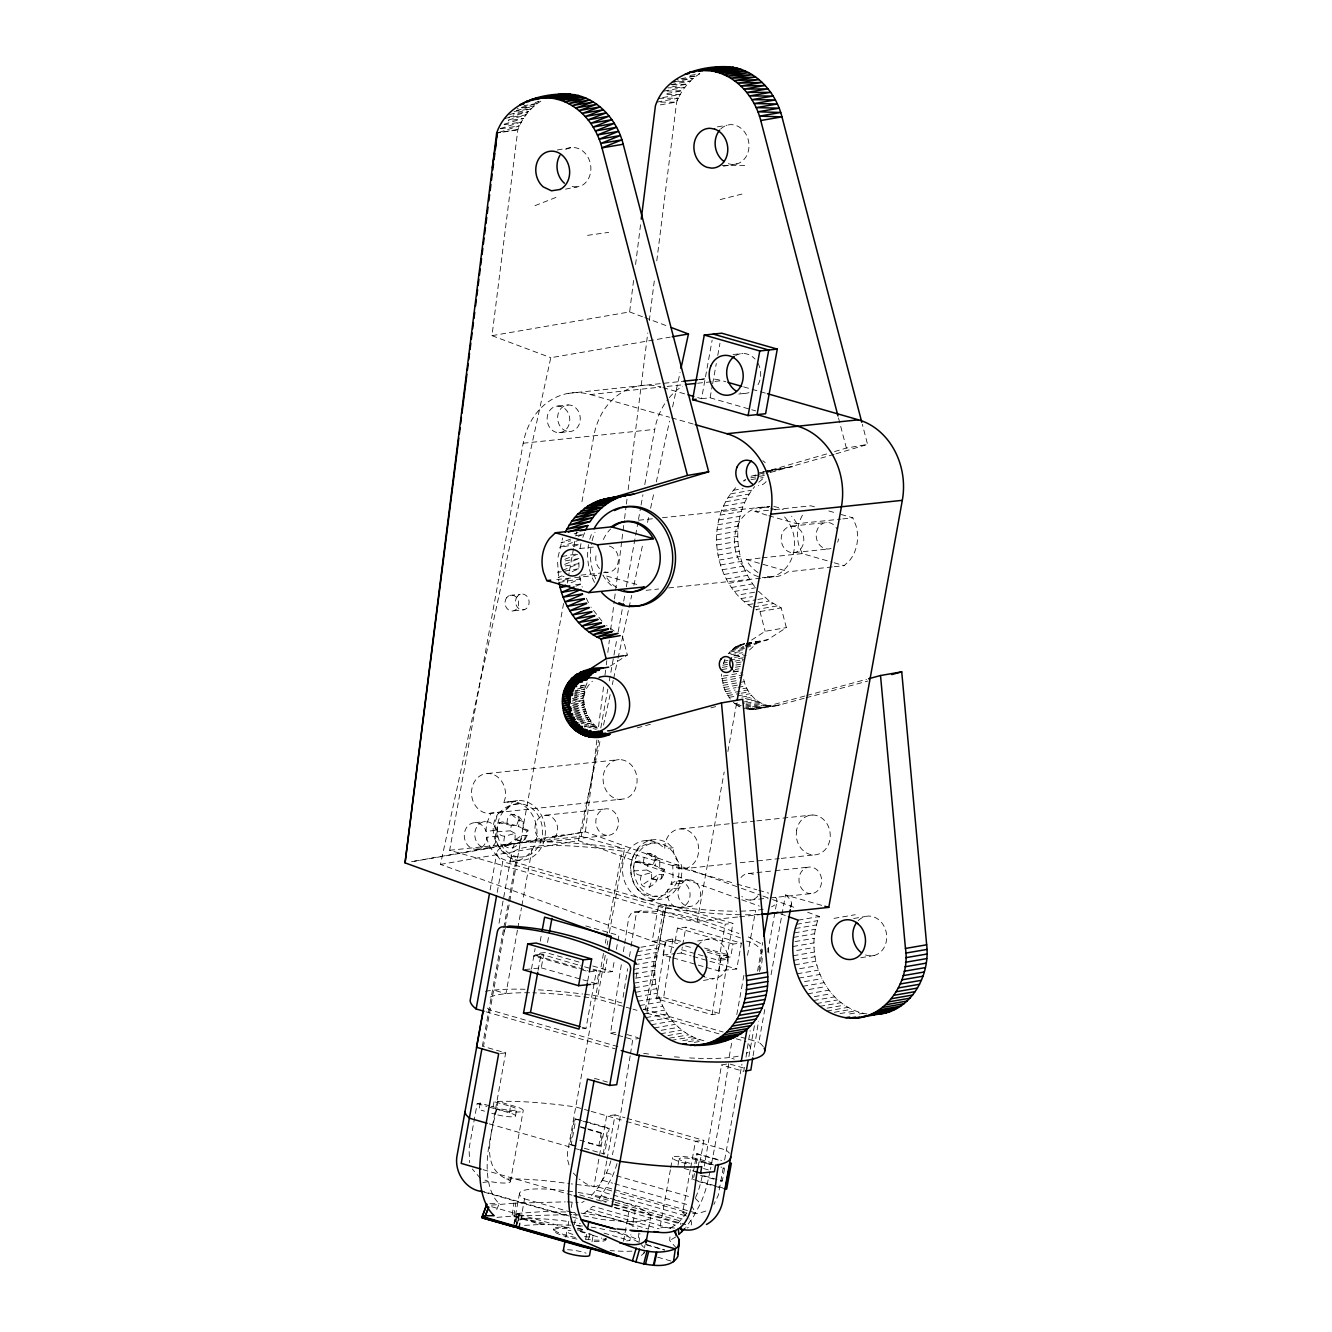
<?xml version="1.0" encoding="UTF-8"?>
<svg xmlns="http://www.w3.org/2000/svg" width="1332" height="1332" viewBox="0 0 1332 1332"><rect width="100%" height="100%" fill="white"/><g stroke="black" fill="none" stroke-linecap="round" stroke-linejoin="round"><path stroke-width="0.75" stroke-dasharray="5 3.75" d="M504.745 836.18C499.45 853.862 521.228 850.199 521.794 835.331L527.006 835.597L527.988 830.169L518.181 826.439C524.608 814.285 506.51 808.124 507.092 823.259C495.437 816.849 493.056 836.113 504.745 836.18L515.134 833.416L515.084 839.526L504.978 846.32M523.193 827.572L523.243 821.478L518.598 816.233M641.291 875.34C635.997 893.023 657.775 889.343 658.341 874.475L663.552 874.758L664.535 869.33L654.728 865.6C661.155 853.446 643.056 847.285 643.622 862.403C631.984 855.993 629.603 875.257 641.291 875.34L651.681 872.577L651.631 878.67L641.524 885.464M659.74 866.732L659.79 860.622L655.128 855.394M557.642 562.187L558.757 580.802M565.367 560.872L578.854 558.574L578.97 568.714L569.547 572.677M751.914 607.292C712.687 582.484 703.979 520.562 736.529 486.879M754.611 586.463C732.916 558.108 731.351 514.485 754.678 486.596M703.912 1040.758C663.552 1031.018 644.655 980.435 660.206 943.938L440.476 864.401L550.782 357.709L670.229 337.129M867.032 1014.002C824.342 1007.142 803.179 954.095 819.363 916.499L807.675 912.27M496.52 830.269L495.604 827.971A13.337 11.322 84 0 0 477.655 825.64A13.337 11.322 84 0 0 480.969 846.519A13.337 11.322 84 0 0 497.202 838.044L496.52 830.269L486.013 831.368L486.496 824.142L490.909 813.169L502.214 811.754A19.997 16.983 84 0 0 512.104 802.214L518.481 800.482A29.987 25.475 84 0 1 545.138 827.205A29.987 25.475 84 0 1 525.657 859.806A29.987 25.475 84 0 1 495.604 838.76L494.888 823.259L497.102 815.983M497.319 836.113L486.829 837.212L486.696 839.16A13.337 11.322 84 0 1 470.479 847.635A13.337 11.322 84 0 1 467.149 826.756A13.337 11.322 84 0 1 485.098 829.087L486.013 831.368M673.143 847.718L664.751 848.601L665.034 844.088A19.997 16.983 84 0 1 686.629 829.969A19.997 16.983 84 0 1 697.485 856.926A19.997 16.983 84 0 1 673.992 866.349L672.777 865.317L681.168 864.435C683.199 873.426 680.619 882.866 675.424 890.309A29.987 25.475 84 0 1 641.092 892.906A29.987 25.475 84 0 1 634.731 852.896A29.987 25.475 84 0 1 667.948 843.339L673.093 848.384A19.997 16.983 84 0 0 678.737 862.37L681.168 864.435M676.423 1248.084L669.696 1240.558L670.046 1235.197M638.927 1232.899L637.978 1241.957L628.354 1236.745M638.994 1242.789L639.959 1233.715M582.55 832.3L559.24 836.313L557.159 835.763L554.945 837.062L552.713 836.379L411.105 861.787L585.397 831.801L739.427 887.562M540.809 101.182C530.286 107.726 522.41 117.999 517.882 129.437L491.991 335.664L629.636 311.921L633.766 278.937M635.58 264.502L640.992 221.195M585.397 831.801L597.002 739.044M598.551 726.689L603.962 683.399M604.978 675.158L606.01 666.916M606.276 664.851L606.793 660.722M607.825 652.48L609.373 640.109M610.655 629.803L614.268 600.948M614.518 598.9L621.744 541.175M621.994 539.127L624.308 520.579M624.575 518.514L626.123 506.143M626.373 504.079L627.156 497.902M628.171 489.66L647.768 333M649.317 320.646L654.728 277.356M656.776 260.872L676.623 102.164C681.118 90.593 689.11 80.236 699.75 73.726L695.754 74.126M641.325 1255.443L643.905 1253.245L644.921 1245.087M512.753 848.534L515.85 839.36C529.387 844.122 522.261 834.814 527.988 830.169M649.3 887.695L652.397 878.521C665.933 883.266 658.807 873.975 664.535 869.33M496.986 1217.365L513.919 1215.966L515.75 1203.129L565.284 1201.88M558.058 557.142L562.67 537.928M515.75 1203.129L513.919 1203.212L512.037 1216.066L540.975 1224.458L573.726 1225.257M616.083 1034.764L610.539 1033.182L621.778 961.887M623.376 951.697L624.342 945.587M624.658 943.556L628.837 917.065L631.818 912.537C668.231 906.543 705.078 921.378 738.894 933.482M623.093 997.235L627.588 968.73M629.503 956.509L630.785 948.351M631.118 946.319L635.93 915.767L638.91 911.221L641.391 910.672M630.169 1055.843L618.897 1124.574L612.437 1154.661M630.486 1053.812L632.733 1039.543L639.843 1038.244M704.595 948.051L728.388 954.878L719.163 1013.402L712.071 1014.718L656.559 998.8L665.784 940.275L672.876 938.96L680.802 941.241M656.559 998.8L663.652 997.485L672.876 938.96M712.071 1014.718L721.295 956.193L728.388 954.878M743.439 1067.948L728.637 1063.702L721.544 1065.017L704.312 1166.083M728.637 1063.702L719.247 1123.342L710.456 1169.413M744.388 1067.298L743.755 1071.378L721.544 1065.017M746.003 1057.125L750.166 1030.635M759.473 971.561C764.601 956.709 763.752 945.054 746.486 941.091M753.096 1055.81L758.541 1021.178M737.595 916.999L697.219 921.261L449.667 850.282L523.193 443.24A66.65 56.593 84 0 1 590.376 394.555L661.055 387.079A66.65 56.593 84 0 0 593.872 435.78L581.301 505.327M490.126 889.942L496.786 853.113M497.202 892.357L502.747 861.654A155.328 26.657 10.2 0 1 624.508 848.8L609.357 932.683M515.134 833.416L510.356 830.818L511.338 825.39L516.533 825.657L518.581 820.129L510.822 814.002M499.05 923.193L511.255 855.644M482.317 1046.536L503.396 929.836M503.762 927.821L508.208 903.246M508.574 901.215L515.601 862.32L512.604 859.307A140.626 24.126 10.2 0 1 608.008 849.233L621.961 851.081L734.964 883.482M563.569 603.496L483.483 1046.519L505.677 1052.896L489.144 1144.454A69.93 34.915 -74 0 0 499.234 1203.645L495.621 1212.237M567.265 583.05L569.114 572.827M569.48 570.779L573.543 548.284M573.925 546.237L575.391 538.045M575.757 535.997L576.506 531.918M489.294 1105.743L480.236 1103.129L477.172 1103.595L469.014 1148.817L469.697 1162.62M480.236 1103.129L479.07 1109.589L484.498 1111.154M517.432 930.202L505.96 993.639L493.722 990.126M517.798 928.171L521.495 907.708M521.861 905.66L532.584 846.32M589.277 1110.821L575.74 1106.942L561.788 1105.094A140.626 24.126 10.2 0 0 497.852 1101.414L494.022 1101.664L492.857 1108.124L509.373 1112.819A13.337 2.281 10.2 0 1 513.469 1116.749A13.337 2.281 10.2 0 1 495.371 1114.301L491.741 1113.252M495.371 1114.301L496.536 1107.841L491.108 1106.276M531.468 969.063L535.131 948.567M540.226 941.274L541.674 933.233M509.373 1112.819L510.539 1106.359L494.022 1101.664M538.111 970.329L541.008 954.295L534.015 955.027L587.529 970.379M525.091 969.546L541.258 967.848L543.589 954.927L533.799 955.96L579.387 969.03M515.484 1115.95L516.649 1109.489M547.552 942.473L548.651 936.429M510.372 1181.75L523.21 1110.688M449.667 850.282L581.218 836.379L598.584 740.242M600.799 727.971L607.825 689.11M609.307 680.935L616.699 640.026M618.165 631.851L623.343 603.213M623.709 601.165L624.825 595.021M626.306 586.846L638.128 521.395M638.494 519.347L640.709 507.076M641.075 505.028L642.923 494.805M644.771 484.582L654.745 429.354A66.65 56.593 84 0 1 668.031 399.184M519.497 1193.289L514.119 1223.009A66.65 11.439 10.2 0 1 568.914 1221.611M519.164 1228.57L524.542 1198.85L521.062 1196.586A66.65 11.439 10.2 0 1 576.173 1192.157M587.712 980.968L588.794 974.957M582.517 1028.72L586.013 1028.354L596.52 970.212L580.652 965.667M697.702 397.602L701.564 398.701L712.137 340.16M592.723 984.182L596.769 983.765L599.1 970.828L604.661 972.427L612.354 971.611L614.535 959.556M553.463 1230.169L553.696 1228.887M603.479 953.379L567.582 1152.163L567.415 1159.156L569.397 1166.283M605.327 943.189L606.077 939.06M606.443 937.045L621.961 851.081M575.74 1146.336L569.863 1144.654L574.542 1118.813L583.766 1120.911M621.744 1002.946L597.902 996.103L605.66 953.146M607.142 944.954L607.875 940.858M569.863 1144.654L571.262 1144.504L575.94 1118.664M604.661 972.427L607.558 956.343M701.564 398.701L710.089 397.802L712.287 385.697M712.653 383.666L716.3 363.486M717.748 355.411L719.946 343.29M616.35 949.5L618.88 935.43L583.632 925.324M565.75 1237.078L566.816 1231.267M568.031 1225.29L568.747 1221.327M571.245 1207.458L572.677 1199.533M574.325 1224.624L576.123 1214.717M651.681 872.577L646.902 869.979L647.868 864.551L653.08 864.818L655.128 859.29L647.369 853.163M598.784 1146.153L601.115 1133.232L602.514 1133.082L600.183 1146.003L585.83 1142.44M585.664 1239.309L587.096 1231.384M603.163 1154.195L607.842 1128.354L609.24 1128.204L604.562 1154.061L581.068 1147.318M636.063 977.455L637.529 969.363M591.991 1241.857L593.04 1236.046M606.743 1161.038L604.562 1173.076A13.337 6.66 -74 0 1 595.238 1186.729L571.245 1183.882M607.109 1159.04L615.068 1114.917L624.941 1117.748M673.659 947.452L652.114 941.274L658.641 905.094L666.35 904.278L732.95 923.376L726.406 959.556L718.714 960.372L704.994 956.443M645.237 1010.122L663.719 907.825L502.747 861.654M652.114 941.274L659.806 940.459L666.35 904.278M605.91 1239.726L606.143 1238.427A26.657 4.579 10.2 0 1 585.73 1239.21M647.036 1011.97L666.266 905.527L515.601 862.32M670.945 957.258L663.02 954.977L665.351 942.057L675.158 941.025L679.12 942.157M675.158 941.025L677.488 928.104L685.88 927.205L741.391 943.123L736.729 968.98L718.531 970.895L672.926 957.825M623.543 1241.208L628.904 1211.487L635.197 1210.821L632.334 1226.672M677.172 953.479L681.218 953.063L682.3 947.085M682.65 945.104L685.88 927.205M626.689 1240.875L629.836 1240.542L630.902 1234.598M697.219 921.261L724.192 771.961M727.888 751.498L736.763 702.414M648.468 1229.053L650.615 1217.165M670.379 1169.812L659.74 1228.703A19.997 3.43 10.2 0 1 675.058 1228.121M670.745 1167.781L672.593 1157.641M677.971 1165.284L679.137 1158.823M718.714 960.372L725.257 924.192L732.95 923.376M718.531 970.895L720.862 957.974L730.652 956.942L733 944.022L741.391 943.123M684.382 1166.799L685.264 1161.954A13.337 2.281 10.2 0 1 681.152 1158.041A13.337 2.281 10.2 0 1 699.25 1160.472L711.937 1164.151M690.342 1169.696L682.65 1212.336L689.21 1218.98M690.709 1167.664L695.487 1141.274L703.879 1140.392L699.533 1164.451M691.974 1179.669L694.488 1165.75M694.854 1163.768L696.653 1153.828L721.561 1160.422M693.739 1177.538L694.455 1173.559M696.253 1163.619L698.051 1153.678M698.085 1166.932L699.25 1160.472M731.634 1043.272L729.037 1057.591L734.282 1059.107M736.796 1014.634L744.188 973.709M747.518 955.294L755.644 910.289M757.542 971.095L762.72 942.44M723.209 1167.831L718.248 1195.37L713.869 1204.428M724.641 1159.972L741.941 1064.168M758.957 970.029L762.653 949.533M720.895 1181.168L722.294 1181.018L724.625 1168.097L720.928 1167.032M748.884 1056.526L754.428 1025.773M767.732 952.147L776.972 900.965M763.353 1046.769A155.328 26.657 10.2 0 0 758.874 1042.257L764.784 1009.523M771.062 974.741L785.48 894.954L822.876 905.677M790.708 907.592L791.458 903.512M579.986 548.568L580.985 543.672L559.773 547.302L580.402 539.627M710.039 1171.344L707.492 1182.816A59.274 29.587 -74 0 1 700.449 1203.595L693.156 1217.282L685.747 1227.455M440.476 864.401L578.421 840.609L600.432 739.293M603.513 725.107L610.106 694.705M612.304 684.565L613.186 680.519M613.636 678.488L617.582 660.256M618.031 658.224L628.587 609.59M629.037 607.558L631.668 595.404M633.865 585.264L643.106 542.707M647.519 522.444L648.834 516.366M650.599 508.258L654.112 492.057M656.31 481.918L669.513 421.128M672.593 406.943L680.086 372.477M517.266 1224.341L519.696 1213.252L542.857 1211.604L566.533 1211.987M515.767 1226.273L518.714 1213.335L519.696 1213.252M724.974 659.074L722.277 667.382L728.055 666.383M702.197 1176.106L700.782 1182.15A46.37 23.143 -74 0 1 696.919 1194.471L694.505 1199.982M514.685 1222.926L517.049 1213.718L518.714 1213.335M513.819 1224.874L517.049 1213.718M515.884 1221.544L518.048 1214.251L570.179 1228.72M512.287 801.598L503.896 802.48L505.178 798.251A19.997 16.983 84 0 0 490.576 773.742A19.997 16.983 84 0 0 471.528 792.14A19.997 16.983 84 0 0 489.46 813.436L625.374 798.75A19.997 16.983 84 0 0 635.264 789.21L636.746 784.348A19.997 16.983 84 0 0 622.127 759.856A19.997 16.983 84 0 0 603.08 778.238A19.997 16.983 84 0 0 621.012 799.533M678.704 888.111L668.198 889.227L667.648 891.041A13.337 11.322 84 0 0 679.37 907.525L689.859 906.426A13.337 11.322 84 0 0 700.033 889.41A13.337 11.322 84 0 0 683.05 881.734L678.138 889.942A13.337 11.322 84 0 0 689.859 906.426M681.435 883.283L670.928 884.398L672.993 877.622L672.777 865.317M515.551 1227.222L519.497 1214.501M518.348 1227.671L522.477 1215.034M588.294 1239.826L590.059 1234.414L601.848 1238.227M582.817 537.395L585.73 529.836M587.146 682.833C579.853 698.251 584.615 718.664 598.684 728.587L594.821 729.237M610.872 1160.855A46.32 23.127 -74 0 1 606.476 1172.893L598.468 1187.112L591.508 1195.487L613.203 1201.714M524.841 839.776L527.006 835.597M661.388 878.937L663.552 874.758M606.759 1201.93L598.867 1199.666L611.638 1178.121A59.274 29.587 -74 0 0 617.265 1162.703M643.905 1253.245L644.655 1251.93M499.317 812.287C484.548 829.12 498.185 859.723 521.112 857.025A26.657 22.644 84 0 0 538.861 816.649A26.657 22.644 84 0 0 499.633 817.582A26.657 22.644 84 0 0 521.112 857.025M668.198 889.227L667.016 891.208A29.987 25.475 84 0 1 632.7 893.789A29.987 25.475 84 0 1 626.34 853.795A29.987 25.475 84 0 1 659.556 844.238L664.751 848.601M666.866 94.539L680.286 94.356L658.924 98.285L678.321 98.152L675.873 102.131L657.475 105.378M670.529 1228.071L677.888 1223.209L687.279 1212.586L618.198 1192.773M744.605 643.589L735.58 646.902L728.221 653.696L741.724 651.365M749.45 650.033L756.809 643.239L767.732 639.71L786.363 627.622L781.185 607.892L769.297 601.015L758.724 591.475L737.512 595.138M766.832 515.151L755.094 511.455A35.315 30.003 84 0 1 769.879 506.376L661.271 517.848M498.601 813.619C503.629 807.741 510.855 803.962 518.631 803.812M832.184 566.916L787.945 571.811A35.315 30.003 84 0 1 765.334 575.874M834.198 566.699L844.188 565.65L849.883 560.139A35.315 30.003 84 0 0 856.076 525.907L852.83 517.832L838.827 513.819M670.928 884.398L672.543 882.833A13.337 11.322 84 0 1 689.526 890.525A13.337 11.322 84 0 1 679.37 907.525M758.84 482.184L764.501 477.339L760.655 478.005M583.932 1213.469L593.023 1206.276L671.961 1228.92M745.72 479.32L743.289 481.002L749.083 480.003M515.85 839.36L521.794 835.331M652.397 878.521L658.341 874.475M675.79 1236.928L669.696 1240.558M610.389 666.033L627.339 655.044L622.177 635.314M751.598 640.076L765.151 631.285L786.363 627.622M581.718 1202.596L584.165 1201.298M834.032 454.412L766.166 473.659M575.923 586.163L581.318 583.832L579.703 575.491M571.095 582.767L580.236 578.854L559.024 582.484M562.737 580.902L570.163 577.755M562.004 575.857L558.225 577.439L564.019 576.44M564.651 564.368L578.854 558.574M564.851 559.307L577.472 554.245M534.998 205.661L557.042 196.986M573.592 546.52L580.985 543.672M570.579 539.11L561.072 542.557L570.712 540.909M578.171 536.363L583.882 534.315L574.242 535.963M574.192 533.882L578.038 532.534M499.284 132.284L519.43 125.841L500.266 128.854M565.534 189.161L581.301 185.831A19.997 16.85 80.3 0 0 588.111 157.476A19.997 16.85 80.3 0 0 562.87 151.648M705.86 1211.038L698.701 1213.302L692.74 1213.635M500.283 128.555L521.378 121.995L504.145 124.742M482.917 1182.45L489.926 1181.517A19.997 3.43 10.2 0 0 508.108 1179.603C475.724 1166.599 494.971 1125.257 497.852 1101.414L517.982 1107.258A19.997 3.43 10.2 0 1 518.681 1111.987A19.997 3.43 10.2 0 1 493.04 1108.207L488.461 1106.875M743.739 679.437C746.603 695.604 763.403 710.522 780.252 704.761L804.145 698.284M504.195 124.176L523.576 118.332L508.258 120.796M826.639 453.946L768.514 470.762M834.531 451.598L846.369 448.068L867.582 444.405L862.337 424.309M836.013 453.812L867.582 444.405M508.374 120.013L525.973 114.885L504.928 118.298L528.571 111.655L513.286 114.136M572.91 707.825L584.248 704.628L572.677 706.609M573.426 710.056L584.681 706.876L573.11 708.84M574.042 712.254L585.248 709.09L573.676 711.072M570.396 703.845L583.799 700.099L572.227 702.081M572.544 705.577L583.965 702.364L572.394 704.345M574.791 714.385L585.93 711.255L574.358 713.236M575.674 716.483L586.713 713.369L575.158 715.351M572.194 701.048L583.749 697.835L572.177 699.816M576.656 718.497L587.662 715.434L576.09 717.415M572.227 698.784L583.849 695.587L574.209 697.235M578.671 720.179L588.694 717.432L577.122 719.397M574.342 696.003L584.082 693.339L574.442 694.988M579.853 722.027L589.843 719.313L580.203 720.962M637.129 727.871L651.065 724.092M710.822 707.908L718.797 705.76M804.844 696.02L757.192 708.99L745.67 708.974L766.899 705.311M806.842 695.471L866.583 679.287M806.143 697.752L867.881 681.018M574.641 693.789L584.448 691.142L574.808 692.79M581.152 723.809L591.092 721.128L581.451 722.777M509.54 114.535L531.368 108.675L512.254 111.788M575.074 691.608L584.931 688.977L575.291 690.625M584.532 724.941L592.44 722.843L584.715 724.175M577.605 688.96L585.531 686.879L577.822 688.194M580.286 686.363L586.263 684.815L580.486 685.797M584.032 727.022L593.889 724.458L584.232 726.107M516.35 110.539L534.365 105.911L517.166 108.741M589.527 727.438L595.404 725.94L585.764 727.588M720.196 199.567L745.104 193.29M593.106 728.304L597.019 727.322L593.156 727.988M521.395 107.392L537.512 103.413L524.125 105.628M535.198 102.497L538.927 101.632L535.081 102.148M489.91 1203.695L499.234 1203.645M656.976 102.114L678.321 98.152M610.539 1033.182L617.632 1031.867M666.932 93.556L682.467 90.709L663.519 91.175L684.898 87.296L667.981 87.879M670.845 84.615L690.309 81.086L671.894 82.184M671.944 86.88L687.512 84.066L670.978 84.865M503.896 802.48L518.481 800.482M489.46 813.436L490.909 813.169M673.842 81.851L693.306 78.388L677.072 79.554M680.868 78.655L696.436 75.907L686.38 76.773M690.009 75.424L699.75 73.726M717.415 126.873L727.056 125.208M723.542 166.2L737.046 163.869M767.082 470.929L788.311 467.266M762.87 471.744L792.59 466.766M758.707 472.927L779.936 469.264M764.318 472.793L750.748 476.323L764.235 473.992M766.233 472.46L775.89 470.795M750.798 477.822L768.148 474.825M751.015 479.67L758.724 478.338M733.466 490.259L743.106 488.594M730.602 493.856L751.814 490.193M727.988 497.718L749.2 494.055M725.59 501.798L746.802 498.135M723.476 506.093L744.688 502.43M721.628 510.556L742.84 506.893M720.029 515.168L741.241 511.521M718.747 519.93L739.959 516.267M717.748 524.808L738.96 521.145M717.032 529.77L738.244 526.107M716.616 534.815L737.828 531.152M716.533 539.893L737.745 536.23M716.733 544.971L737.945 541.308M717.215 550.049L738.428 546.386M718.015 555.094L739.227 551.431M719.097 560.089L740.309 556.426M720.495 564.984L741.708 561.321M722.144 569.796L743.356 566.133M724.092 574.458L745.304 570.795M726.29 579.004L747.502 575.341M728.754 583.333L749.966 579.67M731.451 587.512L752.663 583.849M734.365 591.441L755.594 587.778M740.875 598.601L752.447 596.603M744.388 601.781L755.96 599.783M757.891 599.45L765.6 598.118M748.085 604.678L755.81 603.346M757.742 603.013L769.297 601.015M753.845 606.959L773.126 603.629M777.122 605.927L755.91 609.59L759.973 611.555L781.185 607.892M746.519 643.373L767.732 639.71M740.875 644.472L744.721 643.806M746.653 643.473L762.087 640.809M739.044 645.121L744.838 644.122M746.769 643.789L760.256 641.458M737.295 645.937L745.004 644.605M746.936 644.272L758.507 642.274M735.58 646.902L743.306 645.57M745.237 645.237L756.809 643.239M733.949 648.001L743.589 646.336M745.52 646.003L755.161 644.338M732.4 649.25L743.972 647.252M745.903 646.919L753.629 645.587M730.918 650.599L748.268 647.602M729.52 652.081L746.886 649.084M730.885 654.728L742.457 652.73M733.666 655.86L743.306 654.195M734.615 657.409L746.186 655.411M724.108 661.055L727.955 660.389M729.886 660.056L743.389 657.725M723.376 663.103L727.222 662.437M734.948 661.105L744.588 659.44M722.777 665.217L728.554 664.218M736.263 662.886L743.989 661.554M735.78 665.051L741.558 664.052M721.911 669.58L727.705 668.581M735.414 667.249L741.208 666.25M735.197 669.48L739.044 668.814M733.149 672.077L738.944 671.078M730.286 699.084L724.558 689.61L721.628 676.34L742.84 672.677M721.794 678.604L743.023 674.941M722.094 680.868L741.375 677.538M722.527 683.1L737.961 680.436M723.076 685.331L744.305 681.668M723.775 687.495L741.125 684.498M724.558 689.61L736.13 687.612M738.061 687.279L745.787 685.947M725.507 691.674L735.147 690.009M742.873 688.677L746.719 688.011M726.539 693.656L747.768 689.993M727.688 695.554L739.26 693.556M741.191 693.223L748.917 691.891M728.937 697.369L750.149 693.706M741.857 697.086L751.498 695.421M745.237 698.368L752.946 697.036M746.753 699.849L754.461 698.517M733.249 702.18L734.864 703.562L740.659 702.563M742.59 702.23L756.077 699.899M734.864 703.562L736.529 704.811L744.255 703.479M746.17 703.146L757.742 701.148M736.529 704.811L738.278 705.943L744.055 704.944M745.987 704.611L759.49 702.28M745.837 705.91L761.271 703.246M745.754 707.076L763.119 704.079M743.772 708.424L764.984 704.761M747.602 709.373L768.814 705.71M749.516 709.573L770.728 705.91M751.464 709.673L780.252 704.761M755.277 709.357L778.404 705.327M798.151 920.162L819.363 916.499M796.603 924.291L817.815 920.628M834.015 918.381L855.227 914.718M795.321 928.554L816.533 924.891M853.646 918.514L865.217 916.516M794.305 932.916L815.517 929.253M793.522 937.395L814.734 933.732M794.971 941.607L814.268 938.277M792.806 946.536L814.019 942.873M796.719 950.482L814.085 947.485M793.189 955.743L814.401 952.08M793.772 960.355L814.984 956.692M794.655 964.901L815.867 961.238M860.805 957.758L874.308 955.427M799.65 968.714L816.999 965.717M797.169 973.792L818.381 970.129M798.817 978.104L820.029 974.441M804.545 981.617L821.911 978.62M802.83 986.313L824.042 982.65M809.04 989.493L826.389 986.496M807.741 993.822L828.954 990.159M814.335 996.636L831.701 993.639M813.436 1000.532L834.665 996.869M816.549 1003.545L837.761 999.882M819.846 1006.326L841.058 1002.663M827.105 1008.141L844.471 1005.144M826.806 1011.021L848.034 1007.358M834.315 1012.287L851.681 1009.29M840.009 1013.585L855.427 1010.921M849.616 1013.935L859.257 1012.27M859.273 1013.968L863.119 1013.302M557.275 150L570.762 147.702M561.921 556.493L575.407 554.179M565.268 565.95L578.771 563.652L557.758 572.344L578.97 568.714M575.541 584.831L581.318 583.832L582.25 587.112M623.476 655.71L627.339 655.044M640.908 947.235L660.206 943.938M697.618 941.008L709.173 939.027M637.429 951.697L658.641 948.084M636.147 955.976L657.359 952.347M637.046 960.006L656.326 956.709M634.332 964.801L655.544 961.171M633.865 969.363L655.078 965.733M633.632 973.942L654.845 970.312M635.614 978.221L654.894 974.941M634.015 983.149L655.211 979.536M634.581 987.761L655.794 984.148M703.496 980.419L713.136 978.77M635.464 992.323L656.676 988.694M636.596 996.802L657.808 993.173M637.978 1001.214L659.19 997.585M639.61 1005.527L660.822 1001.897M643.423 1009.373L662.703 1006.076M643.622 1013.719L664.835 1010.089M645.97 1017.581L667.182 1013.952M648.534 1021.244L669.746 1017.615M651.281 1024.724L672.477 1021.095M654.228 1027.954L675.441 1024.325M661.188 1030.302L678.554 1027.338M660.639 1033.732L681.851 1030.119M667.898 1035.563L685.247 1032.6M669.53 1038.111L688.811 1034.814M671.245 1040.375L692.457 1036.746M682.717 1040.692L696.22 1038.377M688.461 1041.707L700.033 1039.726M694.255 1042.39L701.981 1041.075M517.882 129.437L497.452 132.867L517.815 129.903M587.545 235.348L608.674 232.384M552.713 836.379L564.269 834.764M491.458 1205.16L513.919 1203.212M733.033 354.528L742.757 353.496M568.248 393.373L683.566 381.202M699.05 379.587L707.159 378.738M667.132 386.447L683.366 384.732M697.568 383.233L721.927 380.652L725.89 381.785M557.825 406.077L568.331 404.961M738.777 394.039L744.605 393.423M559.074 432.684A13.337 11.322 84 0 0 567.948 412.487A13.337 11.322 84 0 0 548.334 412.953A13.337 11.322 84 0 0 559.074 432.684L569.563 431.568A13.337 11.322 84 0 0 578.438 411.388A13.337 11.322 84 0 0 558.824 411.854A13.337 11.322 84 0 0 569.563 431.568M523.193 443.24L654.745 429.354M638.727 520.229L653.329 518.681M754.828 511.704L772.826 509.806M774.824 509.59L810.822 505.794L814.818 506.943M768.83 515.717L796.836 523.742L840.825 519.097M842.823 518.897L852.83 517.832M579.703 548.534L594.105 547.002M791.891 526.107L826.889 522.41M580.935 575.141L601.515 572.96M603.579 572.743L607.692 572.31M793.123 552.713A13.337 11.322 84 0 0 802.014 532.534A13.337 11.322 84 0 0 782.4 533A13.337 11.322 84 0 0 793.123 552.713L828.121 549.017M556.759 579.52L572.76 577.838M574.758 577.622L596.753 575.307M757.925 572.527A35.315 30.003 84 0 1 746.336 559.873L760.189 558.041M762.187 557.825L802.18 553.596L832.184 562.204M509.723 595.421L520.213 594.305M646.103 590.309L658.674 588.994M668.647 587.928L773.159 576.889M513.952 610.755L524.442 609.64M733.449 671.628L738.694 671.078A7.992 6.793 84 0 1 732.034 669.163M487.612 773.509L619.164 759.623M474.975 822.66L485.481 821.561M545.654 815.201L606.543 808.774M476.223 849.283L486.713 848.168M546.886 841.807A13.337 11.322 84 0 0 555.777 821.628A13.337 11.322 84 0 0 536.163 822.094A13.337 11.322 84 0 0 546.886 841.807L607.775 835.38A13.337 11.322 84 0 0 616.649 815.184A13.337 11.322 84 0 0 597.036 815.65A13.337 11.322 84 0 0 607.775 835.38M680.769 828.904L754.761 821.078M756.826 820.862L812.32 815.001M646.619 840.525L655.028 839.643M655.178 842.973C620.562 842.19 623.493 900.182 657.642 896.186A26.657 22.644 84 0 0 675.407 855.81A26.657 22.644 84 0 0 636.18 856.742A26.657 22.644 84 0 0 657.642 896.186M512.87 861.238L521.262 860.355M682.617 868.814L731.951 863.602M740.176 862.736L779.237 858.607M781.285 858.391L814.168 854.928M678.138 880.918L688.627 879.819M748.8 873.459L754.894 872.81M756.926 872.593L773.159 870.878M775.191 870.662L809.69 867.015M649.4 900.399L657.808 899.516M750.049 900.066L768.314 898.134M770.346 897.918L810.922 893.639A13.337 11.322 84 0 0 819.813 873.442A13.337 11.322 84 0 0 800.182 873.909A13.337 11.322 84 0 0 810.922 893.639M739.626 916.782L759.823 914.651M663.02 954.977L675.158 953.695M593.023 970.578L596.52 970.212M589.31 971.877L599.1 970.828M500.432 1053.446L505.677 1052.896M615.068 1114.917L606.676 1115.8L593.839 1186.879L586.047 1183.715L579.037 1178.986M723.226 1168.247L724.625 1168.097M524.525 1225.373L540.975 1224.458M497.102 831.817L510.356 830.818M633.632 870.978L646.902 869.979M543.489 1224.441L513.919 1215.966L571.744 1214.584M506.709 1179.003L516.083 1178.937A113.903 19.547 10.2 0 1 556.859 1181.984L569.197 1183.615M722.21 165.368L746.753 165.351M577.106 187.179L569.796 186.28M660.755 102.114L676.623 102.164M567.132 1201.914L578.105 1202.38M634.298 911.97L652.913 912.936L697.635 922.227L741.291 938.277M573.576 1214.684L579.054 1214.984M569.979 1212.203L575.124 1212.536M582.484 1226.039L575.74 1225.44M581.135 1213.119L600.815 1215.866M666.266 905.527L680.236 907.375A140.626 24.126 10.2 0 0 736.646 911.188M643.639 1053.362L651.631 1054.428M591.158 1227.122L599.616 1228.504A64.602 19.697 5.3 0 1 605.61 1229.786M686.696 1213.036L682.65 1212.336L684.049 1212.187A13.337 6.66 -74 0 0 686.896 1210.921M511.338 825.39L498.734 822.776L507.092 823.259L516.533 825.657M647.868 864.551L635.281 861.921L643.622 862.403L653.08 864.818M491.708 1206.725L518.048 1214.251M513.919 1215.966L548.518 1224.358M477.172 1103.595L486.896 1106.426M685.264 1161.954L692.59 1164.035M686.43 1163.652L681.751 1162.32A19.997 3.43 10.2 0 1 674.375 1156.626A19.997 3.43 10.2 0 1 698.085 1158.907L712.004 1162.803M684.082 1168.414L695.104 1171.544M743.689 386.896L765.467 393.14M710.089 397.802L749.75 409.174M751.731 409.74L755.694 410.872M662.97 387.645L686.13 394.272M590.376 394.555L669.53 417.249M671.511 417.815L693.273 424.059M828.82 510.955L836.812 513.253M834.182 562.77L844.188 565.65M746.203 559.507L788.211 571.561M636.746 584.415L602.897 575.041A35.315 30.003 84 0 0 614.485 587.678M510.972 814.052L518.414 816.183M647.519 853.213L654.961 855.344M581.218 836.379L624.508 848.8M518.581 820.129L523.243 821.478M655.128 859.29L659.79 860.622M736.946 884.065L756.776 889.743M758.757 890.309L768.664 893.156M515.084 839.526L519.746 840.858M651.631 878.67L656.293 880.002M658.641 905.094L725.257 924.192M677.488 928.104L733 944.022M706.876 950.116L730.652 956.942M665.784 940.275L677.672 943.689M685.614 945.953L693.539 948.234M707.409 952.213L721.295 956.193M659.806 940.459L665.351 942.057M720.862 957.974L726.406 959.556M681.501 949.699L703.046 955.877M681.218 953.063L691.125 955.893M693.106 956.459L736.729 968.98M579.054 962.07L545.737 952.513L538.045 953.329L578.671 965.084M592.757 966L612.354 971.611M581.385 969.596L587.329 971.311M663.652 997.485L719.163 1013.402M541.258 967.848L580.902 979.203M582.9 979.786L596.769 983.765M643.606 1009.206L723.093 1032M740.975 1037.129L758.874 1042.257M631.035 1008.624L595.354 998.401L581.385 996.536A140.626 24.126 10.2 0 0 532.85 992.823M633.016 1009.19L636.979 1010.339M646.902 1013.169L720.246 1034.215M736.113 1038.76L746.02 1041.591M626.889 1034.514L637.978 1037.711M617.931 1035.297L632.733 1039.543M582.051 1027.222L586.013 1028.354M617.848 1046.586L488.994 1009.639L485.997 1006.626M486.08 1011.821L615.251 1048.85M594.488 1078.354L607.442 1082.067M626.906 1118.314L703.879 1140.392M591.208 1111.371L624.442 1120.895M626.406 1121.461L726.406 1150.149L729.403 1153.146M585.73 1121.477L609.24 1128.204M574.542 1118.813L588.245 1122.743M590.209 1123.309L607.842 1128.354M696.653 1153.828L720.162 1160.572M580.319 1126.722L585.864 1128.304M587.712 1128.837L602.514 1133.082M713.536 1164.917L701.032 1161.87L712.137 1165.067M580.769 1127.388L586.313 1128.987M588.161 1129.519L601.115 1133.232M579.836 1140.159L600.183 1146.003M703.795 1175.706L722.294 1181.018M700.549 1175.323L717.199 1180.102M571.262 1144.504L579.104 1146.752M693.373 1179.519L722.76 1187.944M697.851 1181.351L725.274 1189.226M489.21 1123.858L572.46 1147.734M574.458 1148.301L580.402 1150.016M606.476 1172.893L614.368 1175.157M616.35 1175.723L689.36 1196.669M602.713 1180.335L612.587 1183.166M614.552 1183.732L689.543 1205.227M606.926 1187.478L695.737 1212.936L691.524 1205.793M598.468 1187.112L616.233 1192.207M596.22 1190.175L685.014 1215.633M601.664 1195.886L686.513 1220.212M615.184 1202.28L680.302 1220.961L680.818 1224.558M614.651 1204.195L685.697 1224.574M579.703 1194.904L605.461 1202.297M613.403 1204.561L677.888 1223.209M483.017 1169.663L572.227 1195.237M615.034 1207.508L628.904 1211.487M614.252 1207.591L675.441 1225.14M590.009 1209.056L659.09 1228.853M586.979 1211.454L648.151 1229.003M524.542 1198.85L575.79 1213.552M583.682 1215.816L599.567 1219.096A66.65 11.439 10.2 0 0 650.316 1217.864A66.65 11.439 10.2 0 0 612.504 1199.483M479.903 1190.458L577.855 1218.547M483.932 1192.107L567.182 1215.983M646.803 1245.02L664.368 1250.065M576.306 1225.19L580.269 1226.322M604.062 1233.149L629.836 1240.542M577.938 1228.137L583.882 1229.836M580.119 1231.567L590.059 1234.414M657.708 1257.192L673.493 1261.72M703.512 1168.514L708.957 1170.079M603.779 1238.827L605.66 1239.393M645.604 1244.255L664.685 1249.965M484.931 1180.135L487.545 1181.034M741.375 888.261L760.872 895.32M762.82 896.036L770.629 898.85M772.577 899.566L794.022 907.325M578.421 840.609L739.826 899.05M741.758 899.749L759.273 906.076M780.652 913.819L786.496 915.933M629.636 311.921L642.923 316.899M644.821 317.615L667.582 326.157M491.991 335.664L550.782 357.709M663.02 869.879L654.728 865.6M526.49 830.735L518.181 826.439M629.537 1224.091L637.828 1228.404M748.384 936.979L762.22 944.438M738.278 705.943L740.059 706.909M614.119 631.052L606.593 625.54M480.386 1178.271L472.311 1169.013M695.287 1198.367L700.449 1203.579M601.964 621.195L590.958 607.092M573.359 1173.042L577.622 1177.505M641.291 1244.637L643.539 1247.235M586.296 598.218L588.511 602.763M767.781 948.184L769.13 953.962M796.836 523.742L796.702 523.376A35.315 30.003 84 0 0 791.591 516.2M802.18 553.596L798.934 545.537A35.315 30.003 84 0 1 804.095 512.654M838.494 417.932L846.369 448.068M759.973 611.555L765.151 631.285M486.829 837.212L487.212 839.643A29.987 25.475 84 0 0 517.266 860.688A29.987 25.475 84 0 0 536.746 828.088A29.987 25.475 84 0 0 510.073 801.365M721.578 674.075L721.628 676.34M697.851 945.687A19.997 16.85 80.3 0 1 720.046 942.573A19.997 16.85 80.3 0 1 726.523 968.314A19.997 16.85 80.3 0 1 705.827 977.405M865.534 954.944A19.997 16.85 80.2 0 0 884.515 946.736A19.997 16.85 80.2 0 0 881.634 922.577L878.088 919.23A19.997 16.85 80.2 0 0 857.658 921.244M720.679 129.037A19.997 16.85 80.2 0 1 748.451 140.626A19.997 16.85 80.2 0 1 728.288 163.669M504.312 931.168A6.66 5.661 84 0 1 505.411 928.471M600.715 1215.933A66.65 20.33 5.3 0 1 629.403 1224.125M609.523 1230.685A64.602 19.697 5.3 0 1 628.221 1236.762M578.071 1192.456A66.65 11.439 10.2 0 1 610.522 1198.983M631.934 1251.131A66.65 11.439 10.2 0 1 610.256 1250.582M570.795 1221.877A66.65 11.439 10.2 0 1 580.336 1223.442M614.668 1231.251A66.65 11.439 10.2 0 1 637.745 1239.709M605.277 1238.41A26.657 4.579 10.2 0 1 591.924 1241.208M576.956 1239.093A26.657 4.579 10.2 0 1 553.646 1230.968A26.657 4.579 10.2 0 1 570.596 1229.003M577.272 1229.902A26.657 4.579 10.2 0 1 585.814 1231.501M567.515 1249.766A13.337 2.281 10.2 0 1 586.047 1253.146M775.624 897.302A140.626 24.126 10.2 0 1 771.528 906.809M763.203 909.207A140.626 24.126 10.2 0 1 738.577 911.171M580.436 1231.417A13.337 2.281 10.2 0 1 592.99 1235.73A13.337 2.281 10.2 0 1 582.817 1236.429M572.927 1234.398A13.337 2.281 10.2 0 1 571.012 1230.385M510.539 1106.359A13.337 2.281 10.2 0 1 514.635 1110.289A13.337 2.281 10.2 0 1 496.536 1107.841M575.491 1237.461A26.657 4.579 10.2 0 1 553.779 1229.503A26.657 4.579 10.2 0 1 570.829 1227.704M577.505 1228.603A26.657 4.579 10.2 0 1 584.348 1229.852M690.509 1220.312A113.903 19.547 10.2 0 1 687.195 1228.004M773.809 506.576A35.315 30.003 84 0 1 783.333 509.69M831.035 548.501A13.337 11.322 84 0 1 817.065 540.526A13.337 11.322 84 0 1 822.16 523.776A13.337 11.322 84 0 1 836.995 528.837M838.594 538.894A13.337 11.322 84 0 1 837.612 542.141M609.407 546.087A13.337 11.322 84 0 1 618.181 562.187A13.337 11.322 84 0 1 604.745 571.928M599.5 568.597A13.337 11.322 84 0 1 596.952 552.58M759.073 914.485A155.328 26.657 10.2 0 1 744.155 914.784M740.209 914.734A155.328 26.657 10.2 0 1 663.719 907.825M785.48 894.954A155.328 26.657 10.2 0 1 789.926 907.025M595.837 727.472A27.323 23.21 84 0 1 592.407 681.201M595.704 578.837A49.983 42.441 84 0 1 591.341 544.338M592.107 540.759A49.983 42.441 84 0 1 595.021 532.201M485.397 991.324A155.328 26.657 10.2 0 1 525.024 989.276M538.411 989.842A155.328 26.657 10.2 0 1 582.65 994.022M584.532 994.271A155.328 26.657 10.2 0 1 597.902 996.103M669.28 397.635A66.65 56.593 84 0 1 682.434 386.197M699.8 379.487A66.65 56.593 84 0 1 705.311 378.821M714.585 379.137A66.65 56.593 84 0 1 721.927 380.652M784.581 516.933A35.315 30.003 84 0 1 792.174 557.325A35.315 30.003 84 0 1 762.22 577.422M758.341 576.606A35.315 30.003 84 0 1 734.914 535.048A35.315 30.003 84 0 1 768.78 507.658M770.712 508.125A35.315 30.003 84 0 1 778.104 511.471M748.984 392.624A19.997 16.983 84 0 1 740.176 392.84M735.664 355.544A19.997 16.983 84 0 1 755.044 359.057M757.941 363.137A19.997 16.983 84 0 1 756.36 387.279M616.583 587.462A35.315 30.003 84 0 1 604.994 574.808M603.346 539.56A35.315 30.003 84 0 1 610.589 529.02M490.093 997.119A140.626 24.126 10.2 0 1 531.035 992.79M749.017 1044.604A140.626 24.126 10.2 0 1 746.569 1053.296M738.228 1056.176A140.626 24.126 10.2 0 1 688.594 1057.858M679.37 1057.225A140.626 24.126 10.2 0 1 671.694 1056.592M661.771 1055.61A140.626 24.126 10.2 0 1 653.612 1054.694M594.538 582.384A49.983 42.441 84 0 1 588.544 544.622M589.776 539.277A49.983 42.441 84 0 1 592.224 532.5M762.786 460.722A13.337 11.322 84 0 1 765.234 462.787M766.116 481.601A13.337 11.322 84 0 1 758.274 485.697M734.465 655.744A7.992 6.793 84 0 1 743.056 661.188M757.875 895.97A13.337 11.322 84 0 1 741.857 896.353M740.975 877.538A13.337 11.322 84 0 1 754.561 875.107M796.603 830.186L796.253 835.364A19.997 16.983 84 0 0 801.881 849.366L805.56 852.447A19.997 16.983 84 0 0 829.037 843.023A19.997 16.983 84 0 0 818.181 816.066A19.997 16.983 84 0 0 796.603 830.186M506.759 597.552A7.992 6.793 84 0 0 510.439 610.839A7.992 6.793 84 0 0 518.298 600.865A7.992 6.793 84 0 0 506.759 597.552M517.266 596.436A7.992 6.793 84 0 0 520.929 609.723A7.992 6.793 84 0 0 528.804 599.75A7.992 6.793 84 0 0 517.266 596.436"/><path stroke-width="1.5" d="M678.055 1252.296L677.988 1256.143C671.911 1268.197 654.894 1265.866 643.722 1263.885C622.543 1259.106 602.93 1249.416 582.966 1241.141A83.25 41.558 -74 0 1 572.86 1224.791L571.511 1220.428A83.25 41.558 -74 0 1 570.945 1170.662L587.495 1079.103L609.69 1085.463L616.699 1084.714L634.615 985.563M698.384 1045.27C731.018 1041.874 750.049 1006.226 746.286 975.873L721.494 702.896L742.707 699.283L767.498 972.243C769.38 992.59 763.053 1014.351 747.868 1028.52C729.42 1044.105 702.031 1048.484 678.821 1043.356C640.908 1031.101 624.075 982.949 638.994 947.568L405.045 862.87L496.67 133C507.442 101.548 544.622 91.309 574.575 94.722C599.084 99.184 617.332 120.829 623.21 144.239L708.674 471.811L633.649 494.172L603.929 499.117L595.72 501.831L587.995 505.86L577.588 514.252L571.644 521.228L565.218 532.034M788.427 916.649L798.151 920.162C782.633 956.659 801.548 1007.225 841.907 1016.965C880.618 1026.256 911.138 984.148 905.46 948.451L880.519 675.524L901.731 671.861L926.672 944.788C930.452 975.157 911.438 1010.805 878.82 1014.201M678.587 1246.885L679.303 1239.642L674.042 1231.134M678.021 1253.978L679.303 1239.642M641.241 219.131L655.427 105.728C665.634 75.308 700.515 65.151 729.57 66.833C755.76 69.497 775.857 92.274 781.967 116.866L861.804 422.294M405.045 862.87L458.824 438.062M459.34 433.949L460.123 427.755M460.639 423.626L461.421 417.449M461.954 413.32L466.916 374.142M467.432 370.013L468.215 363.836M468.731 359.707L469.513 353.513M470.046 349.4L470.829 343.206M471.345 339.094L472.127 332.9M472.644 328.771L473.443 322.594M473.959 318.465L474.741 312.271M475.524 306.094L476.307 299.9M476.823 295.787L477.605 289.593M478.138 285.464L478.921 279.287M479.437 275.158L480.219 268.981M480.752 264.852L481.535 258.658M482.051 254.545L482.833 248.351M483.35 244.222L484.132 238.045M484.665 233.916L485.447 227.722M485.964 223.61L486.746 217.416M487.262 213.303L488.061 207.109M488.844 200.916L489.627 194.738M490.143 190.609L490.925 184.432M491.441 180.303L492.224 174.109M492.757 169.996L493.539 163.803M494.055 159.674L494.838 153.496M495.371 149.367L496.153 143.19M496.936 136.996L496.67 133M645.903 1242.773L646.403 1239.11C640.975 1247.568 628.138 1244.155 619.746 1243.006M673.493 1261.72L675.324 1248.883L677.921 1246.685L679.353 1241.274M492.291 167.899L497.452 132.867M752.763 1057.841L750.848 1070.062L745.52 1071.045M489.393 894.022L470.163 1000.415A155.328 26.657 10.2 0 0 476.14 1008.973L484.082 1011.254M476.14 1008.973L496.47 896.436M483.15 1011.204L456.859 1156.725C454.645 1172.41 465.567 1189.642 481.951 1191.541M481.951 1048.584L461.205 1163.402L481.035 1169.08M589.31 971.877L591.641 958.957L536.13 943.039L527.738 943.922L523.076 969.763L578.571 985.68L590.709 984.398M587.345 982.983L579.004 1029.087L523.509 1013.186L531.118 971.078M542.041 931.218L544.588 917.149L611.188 936.246L608.641 950.315M523.509 1013.186L530.502 1012.437L537.745 972.343M549.383 932.417L551.914 918.347M578.571 985.68L583.25 959.839L591.641 958.957M692.607 399.65L704.278 335.048L721.761 333.2L777.272 349.117L765.6 413.719L748.101 415.567L692.607 399.65L696.186 399.267M563.303 1250.648L565.051 1240.958M594.122 1080.385L577.955 1169.912A69.93 34.915 -74 0 0 588.045 1229.12C615.65 1238.344 645.471 1260.222 675.324 1248.883L645.754 1240.392M609.69 1085.463L630.535 970.112A6.66 5.661 84 0 0 627.206 962.487C589.243 941.674 546.237 928.887 502.93 926.856A6.66 5.661 84 0 0 497.319 931.901L476.49 1047.268L498.684 1053.629L482.151 1145.187A83.25 41.558 -74 0 0 494.172 1215.666C491.441 1215.9 481.435 1214.934 482.067 1217.831L616.516 1255.926M587.445 1229.403L588.877 1221.477M590.925 1247.668L589.527 1255.427A13.337 2.281 10.2 0 1 574.209 1254.944A13.337 2.281 10.2 0 1 563.886 1250.149M748.101 415.567L759.773 350.965L777.272 349.117M621.212 1050.565L637.112 1055.127L644.505 1014.201M639.277 1054.944L611.871 1206.609L574.209 1195.803M737.129 700.366L770.745 514.235A66.65 56.593 84 0 0 726.922 433.716L695.254 424.625M645.97 1242.923L648.118 1231.034M695.104 1171.544L700.599 1173.109L701.781 1166.649L697.935 1166.899A140.626 24.126 10.2 0 1 634.015 1163.236L620.046 1161.371L580.402 1150.016M741.275 1061.104L747.202 1028.371M763.835 936.313L841.424 506.759A66.65 56.593 84 0 0 797.585 426.24L757.076 414.618L768.747 350.016L713.236 334.099M748.134 1060.622L722.593 1202.047C720.529 1211.387 715.018 1219.946 706.443 1224.491M764.834 1050.815L790.342 909.639M761.837 914.435L828.77 907.375L902.313 500.333A66.65 56.593 84 0 0 858.474 419.813L767.448 393.706M680.968 368.431L688.444 333.982L671.378 327.572M654.062 1265.4L656.859 1252.463M653.379 1265.333L656.226 1252.396M645.471 1264.251L648.717 1251.347M643.722 1263.885L647.052 1250.998M635.913 1261.937L639.576 1249.133M632.434 1260.904L636.23 1248.134M614.585 1254.478L482.467 1216.599L486.863 1204.095L481.984 1216.965L619.23 1256.309M627.955 494.938C612.254 497.668 598.584 508.091 590.243 521.478L566.633 529.17L587.845 525.557L585.73 529.836L579.936 530.835M678.354 1228.853L678.821 1234.514L684.781 1228.603M611.388 526.856L611.638 526.606A35.315 30.003 84 0 1 653.246 538.544L611.388 526.856L555.394 532.767L549.7 538.278A35.315 30.003 84 0 0 543.523 572.51L546.769 580.586L588.777 592.623L644.488 586.962A35.315 30.003 84 0 1 618.098 589.643M588.777 592.623L594.472 587.129A35.315 30.003 84 0 0 600.649 552.88L597.402 544.821L555.394 532.767M602.93 668.031C579.204 666.366 558.141 683.516 563.036 708.258C565.234 730.086 589.56 744.122 609.74 734.365L590.459 736.962L605.894 733.899L588.544 736.763L605.894 733.149M587.495 670.762L606.127 658.674L623.476 655.71M597.768 670.662L599.467 669.696L580.019 672.51L599.3 669.213M482.067 1217.831L513.32 1226.705L516.866 1226.189M574.109 586.946L561.505 592.374C567.682 612.287 581.618 630.402 600.965 638.927L620.246 635.63M580.935 589.51L563.153 597.169L582.434 593.872M582.617 594.305L565.084 601.831L584.382 598.551M584.398 599.034L567.299 606.376L586.58 603.08M565.601 585.114L560.106 587.462L561.505 592.374L578.854 589.41M586.629 603.546L569.763 610.722L589.044 607.425M589.11 607.875L572.444 614.885L591.724 611.588M591.824 612.021L575.374 618.814L594.655 615.517M594.771 615.917L578.504 622.527L597.785 619.23M597.935 619.613L581.868 625.973L601.148 622.677M601.315 623.043L585.381 629.17L604.661 625.873M604.645 626.273L589.077 632.067L608.358 628.771M608.358 629.137L592.907 634.681L612.187 631.385M612.204 631.718L596.903 636.962L618.115 633.349L600.965 638.927L606.127 658.674M568.398 532.151L587.845 525.557M596.22 736.746L721.494 702.896M590.243 521.478L569.03 525.091L592.857 517.615L571.644 521.228L595.72 514.002L574.508 517.632L598.801 510.639L577.588 514.252L602.064 507.525L584.348 508.374L605.561 504.745L587.995 505.86L609.207 502.247L591.808 503.696L613.003 500.066L595.72 501.831L616.932 498.201L599.783 500.283L620.978 496.67L603.929 499.117L612.437 497.802L687.462 475.441L708.674 471.811M543.872 97.769L562.903 94.073L538.011 98.085M571.028 708.358L563.469 710.489L571.195 709.173M571.545 710.589L564.035 712.72L569.813 711.721M570.312 713.303L564.718 714.884L572.427 713.569M568.498 704.395L562.753 705.993L568.531 705.011M568.747 706.659L563.036 708.258L570.745 706.942M572.943 714.918L565.517 716.999L571.295 716.017M573.826 716.999L566.45 719.064L574.175 717.748M578.454 95.571L561.188 100.383L553.496 98.368L541.858 97.702L566.766 93.973L545.72 97.602L570.662 94.206L549.617 97.835L574.575 94.722L553.496 98.368L578.454 95.571L557.375 99.217M570.279 701.581L562.587 703.729L570.296 702.397M574.825 719.014L567.482 721.045L575.208 719.73M570.279 699.317L562.537 701.465L570.246 700.149M574.658 721.278L568.631 722.943L576.356 721.628M710.389 68.831L717.948 67.083L688.994 72.561L694.921 71.761M570.446 697.069L562.637 699.2L570.362 697.885M577.872 722.577L569.88 724.758L577.588 723.442M868.581 678.754L880.519 675.524M891.774 674.558L901.731 671.861M572.677 694.322L562.87 696.969L572.51 695.321M579.17 724.342L571.228 726.473L578.937 725.157M571.128 692.673L563.236 694.771L572.877 693.123M580.569 725.99L572.677 728.088L582.317 726.44M573.642 689.993L563.736 692.607L573.376 690.958M574.308 687.911L564.335 690.492L573.975 688.844M582.067 727.522L574.192 729.57L581.901 728.254M760.755 120.529L781.967 116.866L759.456 116.134L780.702 112.471L757.941 111.805L779.153 108.175L756.126 107.626L777.372 103.979L754.128 103.563L775.357 99.933L751.881 99.667L773.109 96.037L749.4 95.954L770.645 92.341L746.736 92.424L767.998 88.844L743.889 89.127L765.151 85.514L740.842 86.031L762.137 82.418L737.662 83.183L758.957 79.57L734.315 80.603L755.61 77.006L730.818 78.272L752.147 74.659L727.255 76.224L748.567 72.627L723.559 74.475L744.888 70.846L719.796 73.027L741.141 69.381L715.983 71.861L733.449 67.366L712.104 71.012L700.416 70.363L721.794 66.7L704.295 70.263L729.57 66.833L712.104 71.012C736.613 75.474 754.861 97.119 760.755 120.529L837.978 415.917M583.649 728.954L575.807 730.952L585.447 729.303M575.108 685.897L565.068 688.444L576.623 686.463M587.245 729.769L577.472 732.2L587.112 730.552M578.038 683.449L565.933 686.463L577.505 684.482M590.892 730.485L579.22 733.333L590.775 731.351M590.709 732.001L580.985 734.298L598.334 731.335M598.334 731.568L582.833 735.131L602.114 731.834M591.208 674.775L570.479 679.47L589.776 676.173L569.197 681.085L588.478 677.788L567.998 682.783L587.279 679.487L566.916 684.581L582.35 681.934M523.559 103.879L519.796 104.712L523.626 104.079M602.114 731.934L584.698 735.813L602.064 732.85M592.69 673.426L571.878 677.971L591.158 674.691M602.047 733.016L586.613 736.363L603.962 733.399M523.226 102.78L528.887 101.598M540.076 98.535L526.789 101.149L532.517 100.2M555.194 95.221L530.436 99.833L551.465 96.27M612.437 497.802L633.649 494.172M689.21 73.227L685.331 73.909L689.293 73.443M672.244 336.78L688.444 333.982M905.46 948.451L926.672 944.788M905.727 953.096L926.939 949.433M905.743 957.691L926.955 954.028M905.477 962.27L926.706 958.607M904.977 966.799L926.19 963.136M904.145 971.261L925.357 967.598M903.096 975.64L924.308 971.977M901.747 979.869L922.976 976.206M900.182 983.982L921.394 980.319M898.351 987.928L919.563 984.265M896.269 991.724L917.482 988.061M893.988 995.287L915.201 991.624M891.474 998.7L912.686 995.037M888.76 1001.847L909.972 998.184M885.863 1004.728L907.075 1001.065M882.783 1007.375L903.995 1003.712M879.536 1009.789L900.748 1006.126M876.123 1011.887L897.335 1008.224M845.82 1017.665L849.683 1016.999M872.627 1013.669L893.839 1010.006M849.749 1018.048L855.544 1017.049M868.98 1015.2L890.192 1011.537M853.695 1018.114L859.473 1017.115M863.336 1016.449L867.199 1015.783M871.045 1015.117L874.908 1014.451L870.962 1014.385M857.592 1017.848L886.479 1012.736M715.983 71.861L737.329 68.232M623.21 144.239L601.997 147.869C596.653 126.99 581.934 107.676 561.188 100.383L582.267 96.737L564.935 101.848L586.047 98.185L568.631 103.613L589.726 99.933L572.194 105.644L593.306 101.981L575.657 107.992L596.786 104.312L579.004 110.573L600.133 106.893L582.184 113.42L603.313 109.74L585.198 116.517L606.36 112.837L588.045 119.83L609.207 116.134L590.692 123.327L611.871 119.664L593.156 127.04L614.335 123.376L595.404 130.936L616.583 127.289L597.402 134.982L618.597 131.335L599.184 139.177L620.396 135.514L600.732 143.473L621.911 139.843L601.997 147.869L687.462 475.441M627.439 495.005L608.158 498.301L625.141 495.487M580.869 511.155L602.064 507.525M569.746 585.814L560.106 587.462L559.024 582.484M608.707 667.132L581.834 671.861L599.283 669.18M599.467 669.696L576.556 674.292L596.137 671.761L574.925 675.391L592.623 673.243M573.376 676.639L592.657 673.343M746.286 975.873L767.498 972.243M746.553 980.502L767.765 976.872M746.569 985.097L767.781 981.468M746.303 989.676L767.515 986.046M745.787 994.221L766.999 990.592M744.954 998.667L766.166 995.054M743.922 1003.046L765.117 999.433M742.573 1007.292L763.769 1003.662M740.992 1011.388L762.204 1007.775M739.16 1015.35L760.372 1011.721M737.079 1019.13L758.291 1015.517M734.781 1022.71L755.993 1019.08M732.267 1026.106L753.479 1022.493M729.553 1029.253L750.765 1025.623M726.656 1032.133L747.868 1028.52M723.576 1034.798L744.788 1031.168M720.329 1037.195L741.541 1033.582M682.7 1044.371L686.546 1043.722M716.916 1039.31L738.128 1035.68M713.403 1041.091L734.615 1037.462M690.542 1045.47L694.405 1044.804M709.773 1042.623L730.985 1038.993M694.472 1045.52L727.272 1040.192M598.118 736.38L609.706 734.432M599.966 735.813L609.656 734.282M723.459 1041.075L715.684 1041.907M698.85 71.229L702.797 70.696M683.566 381.202L697.768 379.703M685.397 384.515L695.554 383.45M726.922 433.716L858.474 419.813M770.745 514.235L902.313 500.333M597.402 544.821L653.396 538.911M546.769 580.586L550.765 580.169M700.599 1173.109L714.385 1171.661L715.55 1165.2L718.614 1164.717A140.626 24.126 10.2 0 0 730.769 1156.825M654.029 1231.517C695.637 1240.159 692.107 1196.985 697.935 1166.899L697.235 1166.682M484.632 1218.131L513.736 1226.606M658.724 1232.333L630.985 1230.735M613.253 1228.47L581.851 1219.679M615.451 1229.103L581.068 1219.962M592.207 1248.5L584.232 1247.235L519.164 1228.57L515.7 1226.306M680.186 1228.937C716.416 1238.643 713.569 1185.08 718.614 1164.717L717.815 1164.501M704.278 335.048L759.773 350.965M727.871 382.351L741.724 386.33M688.061 394.838L693.855 396.486M824.841 906.243L828.77 907.375M527.738 943.922L583.25 959.839M530.502 1012.437L580.069 1026.656M487.229 1123.292L469.38 1118.181L466.383 1115.167A140.626 24.126 10.2 0 1 465.035 1111.487M681.318 1228.154L681.834 1231.734M675.607 1231.034L675.724 1234.964M704.445 976.706A19.997 16.85 80.3 0 1 697.851 945.687M564.402 183.233A19.997 16.85 80.3 0 1 559.923 155.328M861.438 952.713A19.997 16.85 80.2 0 1 856.676 922.46M724.142 161.572A19.997 16.85 80.2 0 1 719.63 130.186M507.409 926.672A6.66 5.661 84 0 1 509.94 926.106C553.23 928.154 596.253 940.925 634.215 961.754A6.66 5.661 84 0 1 636.28 963.619M641.574 1231.034A113.903 19.547 10.2 0 1 629.903 1230.185M626.107 1229.852A113.903 19.547 10.2 0 1 616.982 1228.903M778.038 912.237A155.328 26.657 10.2 0 1 760.938 914.368M599.117 677.372A27.323 23.21 84 0 1 629.203 699.466A27.323 23.21 84 0 1 607.625 730.852M621.495 507.775A49.983 42.441 84 0 1 675.307 553.08A49.983 42.441 84 0 1 629.72 605.877M624.208 604.728A49.983 42.441 84 0 1 618.847 602.747M614.568 510.556A49.983 42.441 84 0 1 619.73 508.341M594.039 528.787A49.983 42.441 84 0 1 654.695 516.799A49.983 42.441 84 0 1 663.436 588.977A49.983 42.441 84 0 1 601.764 592.557M735.997 390.942A19.997 16.983 84 0 1 734.382 356.377M613.736 526.39A35.315 30.003 84 0 1 659.706 551.248A35.315 30.003 84 0 1 623.975 590.809M764.168 1048.167A155.328 26.657 10.2 0 1 637.112 1055.127M752.53 484.049A13.337 11.322 84 0 1 751.464 460.989M732.034 669.163A7.992 6.793 84 0 1 731.518 657.875M729.953 1163.369L725.274 1189.226L726.673 1189.076L731.351 1163.219L729.953 1163.369M488.578 1207.208L485.248 1216.033L488.711 1207.192M560.089 189.46L551.481 190.809L543.19 186.863A19.997 16.85 80.3 0 1 540.576 156.377A19.997 16.85 80.3 0 1 566.466 160.356A19.997 16.85 80.3 0 1 560.089 189.46M559.024 94.489L534.182 98.801L559.024 94.489M714.618 129.087L710.206 128.305A19.997 16.85 80.2 0 0 693.972 145.205A19.997 16.85 80.2 0 0 707.076 167.333L711.471 168.115A19.997 16.85 80.2 0 0 727.722 151.199A19.997 16.85 80.2 0 0 714.618 129.087M857.775 923.659L856.876 922.893A19.997 16.85 80.2 0 0 831.651 936.962A19.997 16.85 80.2 0 0 854.495 958.64A19.997 16.85 80.2 0 0 860.422 926.239L857.775 923.659M674.375 953.612A19.997 16.85 80.3 0 0 691.924 982.4A19.997 16.85 80.3 0 0 703.529 951.564A19.997 16.85 80.3 0 0 674.375 953.612M561.971 556.277A13.337 11.322 84 0 0 572.71 576.007A13.337 11.322 84 0 0 581.585 555.81A13.337 11.322 84 0 0 561.971 556.277M721.012 658.99A7.992 6.793 84 0 0 724.691 672.277A7.992 6.793 84 0 0 732.55 662.304A7.992 6.793 84 0 0 721.012 658.99M737.046 467.066A13.337 11.322 84 0 0 747.785 486.796A13.337 11.322 84 0 0 756.659 466.6A13.337 11.322 84 0 0 737.046 467.066M571.611 691.891A27.323 23.21 84 0 0 593.622 732.334A27.323 23.21 84 0 0 611.838 690.942A27.323 23.21 84 0 0 571.611 691.891M711.005 365.684A19.997 16.983 84 0 0 727.122 395.271A19.997 16.983 84 0 0 740.442 364.985A19.997 16.983 84 0 0 711.005 365.684"/></g></svg>
